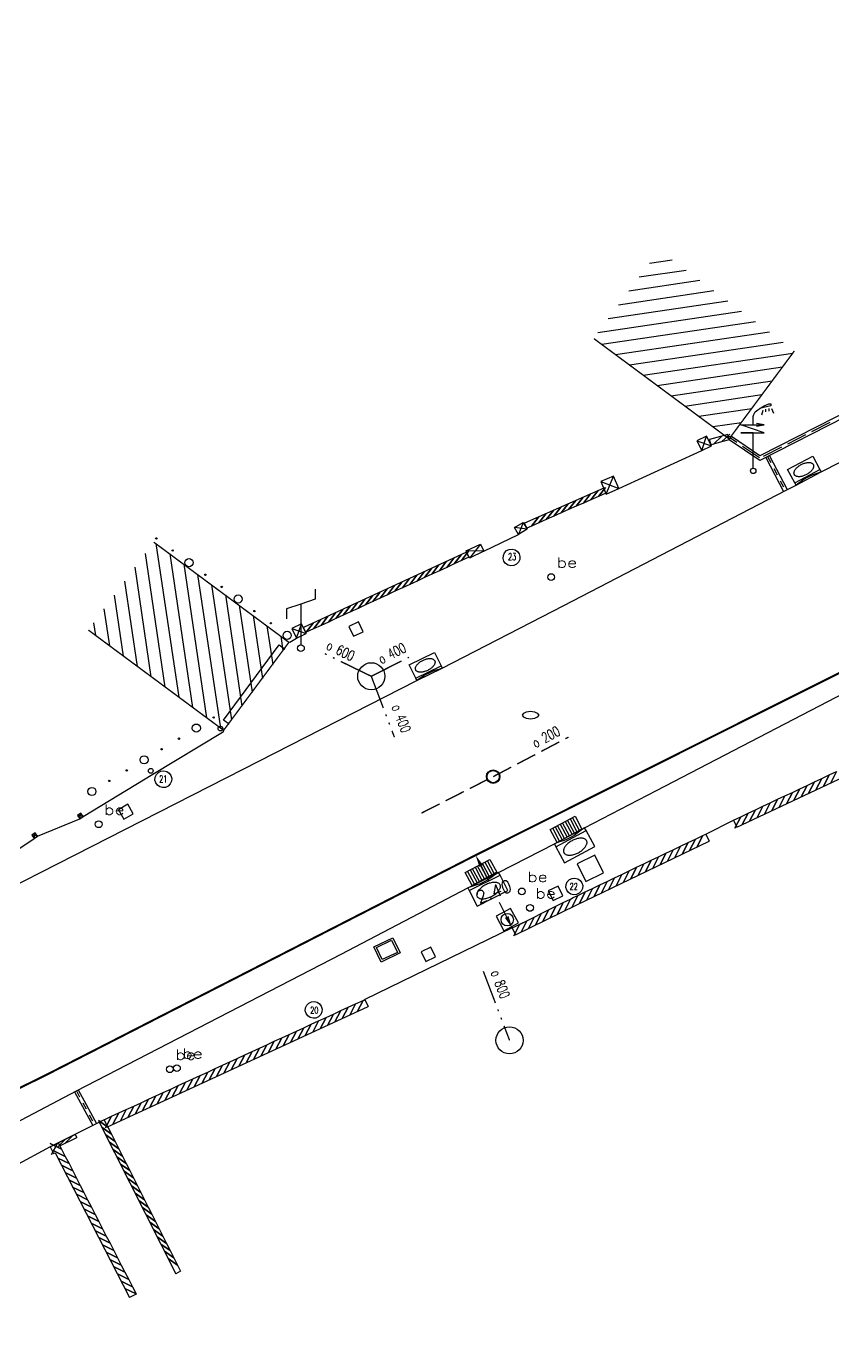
# Model space of a CAD drawing. Extents: x 329973 to 330360, y 136304 to 136475.
# Drawn here: x 330162.15 to 330185.91, y 136381.61 to 136420.21 of the extents above; entities that cross this region are included whole.
import ezdxf
from ezdxf.enums import TextEntityAlignment as Align

# ---------------------------------------------------------------- set-up
doc = ezdxf.new("R2010")
doc.units = 0
doc.header["$PDMODE"] = 2
doc.header["$PDSIZE"] = 0.1
for name, color, linetype in [('A-RESEAU-EAU', 5, 'Continuous'), ('TOP$BATI', 7, 'Continuous'), ('TOP$EAU', 7, 'Continuous'), ('TOP$GAZ', 7, 'Continuous'), ('TOP$MUR-CLOT', 7, 'Continuous'), ('TOP$PARCELLE', 7, 'Continuous'), ('TOP$PLUVIAL', 7, 'Continuous'), ('TOP$PTT-FT', 7, 'Continuous'), ('TOP$RECL', 7, 'Continuous'), ('TOP$SYMBDIV', 7, 'Continuous'), ('TOP$TOPO', 7, 'Continuous'), ('TOP$TXTNO', 7, 'Continuous'), ('TOP$VANNE', 7, 'Continuous'), ('TOP$VEGETAUX', 7, 'Continuous'), ('TOP$VOIRIE', 7, 'Continuous')]:
    doc.layers.add(name, color=color, linetype=linetype)
doc.styles.add('NC1', font='SIMPLEX', dxfattribs={"width": 0.7, "height": 0.2})
doc.styles.add('NC2', font='SIMPLEX', dxfattribs={"width": 0.7, "height": 0.3})
doc.styles.get("Standard").update_dxf_attribs({"font": 'SIMPLEX'})
doc.dimstyles.get("Standard").update_dxf_attribs({"dimtxt": 0.18, "dimasz": 0.18, "dimexe": 0.18, "dimexo": 0.0625, "dimgap": 0.09, "dimtad": 0, "dimtih": 1, "dimtoh": 1, "dimdec": 4, "dimzin": 0, "dimdsep": 46, "dimtxsty": 'STANDARD', "dimcen": 0.09, "dimadec": 0, "dimazin": 0, "dimtfac": 1, "dimtdec": 4, "dimtofl": 0, "dimtmove": 0, "dimatfit": 3, "dimfxl": 1, "dimtolj": 1, "dimtzin": 0, "dimarcsym": 0})

# ---------------------------------------------------------------- blocks, each defined once
blk = doc.blocks.new('1S075')
at = {"color": 0}
blk.add_circle((0, 0), 0.1, dxfattribs=at)
at = {"color": 0, "width": 1.354839}
blk.add_text('be', height=0.3, dxfattribs=at).set_placement((0.16, 0.28), (0.76, 0.28), align=Align.FIT)
blk = doc.blocks.new('1S059')
at = {"color": 0}
for p, q in [((0.16, 0.16), (-0.16, 0.16)), ((-0.16, 0.16), (-0.16, -0.16)), ((0, 0), (0, 0)), ((0.16, -0.16), (0.16, 0.16)), ((-0.16, -0.16), (0.16, -0.16))]:
    blk.add_line(p, q, dxfattribs=at)
blk = doc.blocks.new('1S098')
at = {"color": 0}
blk.add_line((0, 0), (0, 0), dxfattribs=at)
for radius in [0.2, 0.18]:
    blk.add_circle((0, 0), radius, dxfattribs=at)
blk = doc.blocks.new('1S074')
at = {"color": 0}
for p, q in [((-0.24, 0), (-0.2, 0.06)), ((-0.2, -0.06), (-0.24, 0)), ((-0.2, 0.06), (-0.12, 0.1)), ((-0.12, 0.1), (0, 0.12)), ((0, 0.12), (0.12, 0.1)), ((0, 0), (0, 0)), ((0.12, 0.1), (0.2, 0.06)), ((0.2, 0.06), (0.24, 0)), ((0.24, 0), (0.2, -0.06)), ((-0.12, -0.1), (-0.2, -0.06)), ((0, -0.12), (-0.12, -0.1)), ((0.12, -0.1), (0, -0.12)), ((0.2, -0.06), (0.12, -0.1))]:
    blk.add_line(p, q, dxfattribs=at)
blk = doc.blocks.new('1S041')
at = {"color": 0}
for p, q in [((0.42, 1.74), (0.42, 1.44)), ((0, 1.3), (-0.42, 1.16)), ((-0.42, 1.16), (-0.42, 0.86)), ((0.42, 1.44), (0, 1.3)), ((0, 1.3), (0, 0.1))]:
    blk.add_line(p, q, dxfattribs=at)
blk.add_circle((0, 0), 0.1, dxfattribs=at)
blk = doc.blocks.new('1S192')
at = {"color": 0}
blk.add_circle((0, 0), 0.4, dxfattribs=at)
blk = doc.blocks.new('1S060')
at = {"color": 0}
for p, q in [((0.32, 1.92), (0.46, 1.98)), ((0.46, 1.98), (0.5, 1.98)), ((0.5, 1.98), (0.52, 1.98)), ((0.52, 1.98), (0.52, 1.96)), ((0.52, 1.96), (0.52, 1.94)), ((0.52, 1.94), (0.52, 1.92)), ((0, 1.6), (0.02, 1.66)), ((0, 1.36), (0, 1.6)), ((0.02, 1.66), (0.06, 1.74)), ((0.06, 1.74), (0.14, 1.8)), ((0.14, 1.8), (0.22, 1.86)), ((0.26, 1.86), (0.2, 1.84)), ((0.22, 1.86), (0.32, 1.92)), ((0.28, 1.78), (0.24, 1.64)), ((0.52, 1.92), (0.26, 1.86)), ((0.36, 1.82), (0.36, 1.74)), ((0.46, 1.84), (0.46, 1.76)), ((0.54, 1.84), (0.6, 1.7)), ((0.32, 1.12), (-0.36, 1.36)), ((-0.36, 1.36), (0.32, 1.36)), ((0.32, 1.36), (0.1, 1.4)), ((0.1, 1.32), (0.32, 1.36)), ((0, 1.12), (-0.36, 1.12)), ((-0.36, 1.12), (0.32, 1.12)), ((0, 0.08), (0, 1.12))]:
    blk.add_line(p, q, dxfattribs=at)
blk.add_circle((0, 0), 0.08, dxfattribs=at)
blk = doc.blocks.new('2S072')
at = {"color": 0}
for p, q in [((1, 1), (0, 1)), ((0, 1), (0, 0)), ((0, 0), (1, 1)), ((1, 1), (0, 1)), ((0, 1), (1, 0)), ((1, 0), (1, 1)), ((0, 0), (1, 0))]:
    blk.add_line(p, q, dxfattribs=at)
blk = doc.blocks.new('3S072')
at = {"color": 0}
for p, q in [((1, 1), (0, 1)), ((0, 1), (0, 0)), ((0, 0), (1, 1)), ((1, 1), (0, 1)), ((0, 1), (1, 0)), ((1, 0), (1, 1)), ((0, 0), (1, 0))]:
    blk.add_line(p, q, dxfattribs=at)
blk = doc.blocks.new('3S087')
at = {"color": 0}
for p, q in [((0, 0.148936), (0, 1)), ((0, 1), (1, 1)), ((0.18026, 0.741223), (0.196619, 0.762059)), ((0.196619, 0.762059), (0.214848, 0.781739)), ((0.214848, 0.781739), (0.234835, 0.80014)), ((0.234835, 0.80014), (0.256457, 0.817151)), ((0.256457, 0.817151), (0.279581, 0.832665)), ((0.279581, 0.832665), (0.304063, 0.846587)), ((0.304063, 0.846587), (0.329754, 0.858832)), ((0.329754, 0.858832), (0.356494, 0.869323)), ((0.356494, 0.869323), (0.384119, 0.877997)), ((0.384119, 0.877997), (0.412458, 0.884799)), ((0.412458, 0.884799), (0.441337, 0.889688)), ((0.441337, 0.889688), (0.470578, 0.892633)), ((0.470578, 0.892633), (0.5, 0.893617)), ((0.5, 0.893617), (0.529422, 0.892633)), ((0.529422, 0.892633), (0.558663, 0.889688)), ((0.558663, 0.889688), (0.587542, 0.884799)), ((0.587542, 0.884799), (0.615881, 0.877997)), ((0.615881, 0.877997), (0.643506, 0.869323)), ((0.643506, 0.869323), (0.670246, 0.858832)), ((0.670246, 0.858832), (0.695937, 0.846587)), ((0.695937, 0.846587), (0.720419, 0.832665)), ((0.720419, 0.832665), (0.743543, 0.817151)), ((0.743543, 0.817151), (0.765165, 0.80014)), ((0.765165, 0.80014), (0.785152, 0.781739)), ((0.785152, 0.781739), (0.803381, 0.762059)), ((0.803381, 0.762059), (0.81974, 0.741223)), ((1, 1), (1, 0.148936)), ((0.125, 0.574468), (0.126156, 0.599508)), ((0.126156, 0.549428), (0.125, 0.574468)), ((0.126156, 0.599508), (0.129617, 0.624394)), ((0.129617, 0.524542), (0.126156, 0.549428)), ((0.129617, 0.624394), (0.135361, 0.648972)), ((0.135361, 0.499964), (0.129617, 0.524542)), ((0.135361, 0.648972), (0.143354, 0.673091)), ((0.143354, 0.475846), (0.135361, 0.499964)), ((0.143354, 0.673091), (0.153545, 0.696601)), ((0.153545, 0.452335), (0.143354, 0.475846)), ((0.153545, 0.696601), (0.165873, 0.719359)), ((0.165873, 0.429578), (0.153545, 0.452335)), ((0.165873, 0.719359), (0.18026, 0.741223)), ((0.18026, 0.407713), (0.165873, 0.429578)), ((0.196619, 0.386877), (0.18026, 0.407713)), ((0.214848, 0.367197), (0.196619, 0.386877)), ((0.5, 0.574468), (0.5, 0.574468)), ((0.803381, 0.386877), (0.785152, 0.367197)), ((0.81974, 0.407713), (0.803381, 0.386877)), ((0.81974, 0.741223), (0.834127, 0.719359)), ((0.834127, 0.429578), (0.81974, 0.407713)), ((0.834127, 0.719359), (0.846455, 0.696601)), ((0.846455, 0.452335), (0.834127, 0.429578)), ((0.846455, 0.696601), (0.856646, 0.673091)), ((0.856646, 0.475846), (0.846455, 0.452335)), ((0.856646, 0.673091), (0.864639, 0.648972)), ((0.864639, 0.499964), (0.856646, 0.475846)), ((0.864639, 0.648972), (0.870383, 0.624394)), ((0.870383, 0.524542), (0.864639, 0.499964)), ((0.870383, 0.624394), (0.873844, 0.599508)), ((0.873844, 0.549428), (0.870383, 0.524542)), ((0.873844, 0.599508), (0.875, 0.574468)), ((0.875, 0.574468), (0.873844, 0.549428)), ((0, 0), (0, 0.148936)), ((0, 0.148936), (1, 0.148936)), ((0.125, 0.021277), (0, 0)), ((0, 0), (1, 0)), ((0.275, 0.06383), (0.125, 0.021277)), ((0.234835, 0.348796), (0.214848, 0.367197)), ((0.256457, 0.331785), (0.234835, 0.348796)), ((0.279581, 0.316271), (0.256457, 0.331785)), ((0.35, 0.085106), (0.275, 0.06383)), ((0.304063, 0.302349), (0.279581, 0.316271)), ((0.329754, 0.290104), (0.304063, 0.302349)), ((0.356494, 0.279613), (0.329754, 0.290104)), ((0.5, 0.085106), (0.35, 0.085106)), ((0.384119, 0.270939), (0.356494, 0.279613)), ((0.412458, 0.264137), (0.384119, 0.270939)), ((0.441337, 0.259248), (0.412458, 0.264137)), ((0.470578, 0.256303), (0.441337, 0.259248)), ((0.5, 0.255319), (0.470578, 0.256303)), ((0.529422, 0.256303), (0.5, 0.255319)), ((0.625, 0.085106), (0.5, 0.085106)), ((0.558663, 0.259248), (0.529422, 0.256303)), ((0.587542, 0.264137), (0.558663, 0.259248)), ((0.615881, 0.270939), (0.587542, 0.264137)), ((0.643506, 0.279613), (0.615881, 0.270939)), ((0.725, 0.06383), (0.625, 0.085106)), ((0.670246, 0.290104), (0.643506, 0.279613)), ((0.695937, 0.302349), (0.670246, 0.290104)), ((0.720419, 0.316271), (0.695937, 0.302349)), ((0.743543, 0.331785), (0.720419, 0.316271)), ((0.875, 0.021277), (0.725, 0.06383)), ((0.765165, 0.348796), (0.743543, 0.331785)), ((0.785152, 0.367197), (0.765165, 0.348796)), ((1, 0), (0.875, 0.021277)), ((1, 0.148936), (1, 0))]:
    blk.add_line(p, q, dxfattribs=at)
blk = doc.blocks.new('2S059')
at = {"color": 0}
for p, q in [((1, 1), (0, 1)), ((0, 1), (0, 0)), ((1, 0), (1, 1)), ((0, 0), (1, 0)), ((0.5, 0.5), (0.5, 0.5))]:
    blk.add_line(p, q, dxfattribs=at)
blk = doc.blocks.new('3S093')
at = {"color": 0}
for p, q in [((1, 1), (0, 1)), ((0, 1), (0, 0)), ((0.102222, 0), (0.102222, 1)), ((0.2, 1), (0.2, 0)), ((0.302222, 0), (0.302222, 1)), ((0.4, 1), (0.4, 0)), ((0.502222, 0), (0.502222, 1)), ((0.6, 1), (0.6, 0)), ((0.702222, 0), (0.702222, 1)), ((0.8, 1), (0.8, 0)), ((0.902222, 0), (0.902222, 1)), ((1, 0), (1, 1)), ((0, 0), (1, 0))]:
    blk.add_line(p, q, dxfattribs=at)
blk = doc.blocks.new('2S086')
at = {"color": 0}
for p, q in [((1, 1), (0, 1)), ((0, 1), (0, 0)), ((1, 0), (1, 1)), ((0, 0), (1, 0)), ((0.5, 0.5), (0.5, 0.5))]:
    blk.add_line(p, q, dxfattribs=at)
blk.add_circle((0.5, 0.5), 0.375, dxfattribs=at)
blk = doc.blocks.new('3S046')
at = {"color": 0}
for p, q in [((1, 1), (0, 1)), ((0, 1), (0, 0)), ((0.9, 0.9), (0.1, 0.9)), ((0.1, 0.9), (0.1, 0.1)), ((0.9, 0.1), (0.9, 0.9)), ((1, 0), (1, 1)), ((0, 0), (1, 0)), ((0.1, 0.1), (0.9, 0.1))]:
    blk.add_line(p, q, dxfattribs=at)
blk = doc.blocks.new('*D56')
at = {"color": 0, "linetype": 'ByBlock', "transparency": 16777216}
for p, q in [((330175.497, 136395.832), (330175.709, 136395.938)), ((330175.549, 136395.455), (330175.763, 136395.027)), ((330176.301, 136393.953), (330176.087, 136394.38)), ((330176.573, 136393.686), (330176.785, 136393.792))]:
    blk.add_line(p, q, dxfattribs=at)
for points in [[(330175.602, 136395.481), (330175.495, 136395.428), (330175.387, 136395.776)], [(330176.355, 136393.98), (330176.248, 136393.926), (330176.463, 136393.631)]]:
    blk.add_solid(points, dxfattribs=at)
at = {"layer": 'DEFPOINTS', "color": 0, "linetype": 'ByBlock', "transparency": 16777216}
for p in [(330175.385, 136395.776, 7.846), (330175.387, 136395.776), (330176.461, 136393.63, 4.978)]:
    blk.add_point(p, dxfattribs=at)
at = {"color": 0, "linetype": 'ByBlock', "transparency": 16777216, "insert": (330175.925, 136394.704), "char_height": 0.36, "attachment_point": 5, "rotation": 20.9959}
blk.add_mtext('\\A1;2.40', dxfattribs=at)

msp = doc.modelspace()

# ---------------------------------------------------------------- linework, layer by layer
at = {"layer": 'A-RESEAU-EAU', "const_width": 0.06, "elevation": 7.846}
msp.add_lwpolyline([(330265.103, 136440.484), (330251.703, 136435.154), (330243.943, 136431.416), (330237.216, 136427.922), (330223.157, 136420.285), (330216.451, 136416.849), (330195.207, 136405.972), (330186.28, 136401.237), (330175.385, 136395.776), (330162.704, 136389.283), (330153.247, 136384.635), (330134.165, 136375.436), (330120.239, 136369.213), (330109.023, 136364.983), (330098.768, 136361.74), (330079.583, 136354.627), (330069.078, 136351.149), (330040.901, 136341.155)], dxfattribs=at)
at = {"layer": 'TOP$BATI', "color": 1}
for points, elevation in [([(330181.178, 136413.316), (330180.506, 136413.216)], 0.586), ([(330181.586, 136413.013), (330180.203, 136412.808)], 1.109), ([(330181.995, 136412.709), (330179.899, 136412.399)], 1.632), ([(330182.404, 136412.406), (330179.596, 136411.99)], 2.155), ([(330183.222, 136411.799), (330178.99, 136411.172)], 3.201), ([(330182.813, 136412.103), (330179.293, 136411.581)], 2.678), ([(330183.631, 136411.496), (330179.099, 136410.824)], 3.724), ([(330184.04, 136411.193), (330179.508, 136410.521)], 4.246), ([(330184.448, 136410.889), (330179.916, 136410.218)], 4.769), ([(330184.732, 136410.567), (330180.325, 136409.914)], 5.197), ([(330184.428, 136410.159), (330180.734, 136409.611)], 5.182), ([(330184.125, 136409.75), (330181.143, 136409.308)], 5.166), ([(330183.822, 136409.341), (330181.552, 136409.004)], 5.151), ([(330183.519, 136408.932), (330181.961, 136408.701)], 5.135), ([(330183.215, 136408.523), (330182.37, 136408.398)], 5.119), ([(330182.912, 136408.114), (330182.778, 136408.094)], 5.104), ([(330165.968, 136404.962), (330166.64, 136400.429)], 0.086), ([(330165.647, 136404.67), (330166.231, 136400.732)], 0.655), ([(330166.377, 136404.658), (330167.049, 136400.126)], 0.609), ([(330165.344, 136404.262), (330165.822, 136401.036)], 1.439), ([(330166.786, 136404.355), (330167.458, 136399.822)], 1.133), ([(330167.195, 136404.052), (330167.867, 136399.519)], 1.656), ([(330165.041, 136403.853), (330165.413, 136401.339)], 2.224), ([(330167.604, 136403.748), (330168.195, 136399.761)], 2.179), ([(330164.737, 136403.444), (330165.004, 136401.643)], 3.008), ([(330168.013, 136403.445), (330168.498, 136400.17)], 2.702), ([(330164.434, 136403.035), (330164.596, 136401.946)], 3.793), ([(330168.422, 136403.142), (330168.802, 136400.578)], 3.225), ([(330164.131, 136402.626), (330164.187, 136402.249)], 4.577), ([(330168.83, 136402.838), (330169.105, 136400.987)], 3.748), ([(330169.239, 136402.535), (330169.408, 136401.396)], 4.271), ([(330169.648, 136402.231), (330169.711, 136401.805)], 4.794)]:
    msp.add_lwpolyline(points, dxfattribs=dict(at, elevation=elevation))
at = {"layer": 'TOP$BATI', "color": 0, "const_width": 0.04, "elevation": 5.2}
msp.add_lwpolyline([(330184.777, 136410.639), (330182.854, 136408.046), (330178.87, 136411.001)], dxfattribs=at)
at = {"layer": 'TOP$BATI', "color": 0, "const_width": 0.04}
msp.add_lwpolyline([(330165.901, 136405.004), (330169.885, 136402.049), (330167.962, 136399.456), (330163.978, 136402.411)], dxfattribs=at)
at = {"layer": 'TOP$MUR-CLOT', "color": 0}
for points, elevation in [([(330188.786, 136409.973), (330183.754, 136407.409), (330182.858, 136408.018)], 5.159), ([(330188.732, 136410.08), (330183.763, 136407.548), (330182.925, 136408.117)], 5.159), ([(330182.816, 136408.172), (330182.278, 136408.026)], 5.1), ([(330182.32, 136407.872), (330182.278, 136408.026)], 5.036), ([(330182.858, 136408.018), (330182.626, 136407.955), (330182.874, 136408.188), (330182.626, 136407.955), (330182.395, 136407.892), (330182.642, 136408.125), (330182.395, 136407.892), (330182.32, 136407.872)], 5.1), ([(330182.858, 136408.018), (330182.816, 136408.172)], 5.1), ([(330179.158, 136406.593), (330176.83, 136405.562)], 5.067), ([(330179.223, 136406.446), (330179.003, 136406.349), (330179.213, 136406.617), (330179.003, 136406.349), (330178.784, 136406.252), (330178.994, 136406.52), (330178.784, 136406.252), (330178.565, 136406.155), (330178.774, 136406.423), (330178.565, 136406.155), (330178.345, 136406.058), (330178.555, 136406.325), (330178.345, 136406.058), (330178.126, 136405.96), (330178.335, 136406.228), (330178.126, 136405.96), (330177.906, 136405.863), (330178.116, 136406.131), (330177.906, 136405.863), (330177.687, 136405.766), (330177.896, 136406.034), (330177.687, 136405.766), (330177.467, 136405.669), (330177.677, 136405.937), (330177.467, 136405.669), (330177.248, 136405.572), (330177.457, 136405.84), (330177.248, 136405.572), (330177.028, 136405.475), (330177.238, 136405.742), (330177.028, 136405.475), (330176.895, 136405.415)], 5.067), ([(330179.223, 136406.446), (330179.158, 136406.593)], 5.067), ([(330176.895, 136405.415), (330176.83, 136405.562)], 5.06), ([(330175.121, 136404.706), (330170.315, 136402.484)], 5.052), ([(330175.188, 136404.561), (330174.971, 136404.46), (330175.176, 136404.732), (330174.971, 136404.46), (330174.753, 136404.36), (330174.958, 136404.631), (330174.753, 136404.36), (330174.535, 136404.259), (330174.74, 136404.53), (330174.535, 136404.259), (330174.317, 136404.158), (330174.522, 136404.429), (330174.317, 136404.158), (330174.099, 136404.058), (330174.304, 136404.329), (330174.099, 136404.058), (330173.881, 136403.957), (330174.086, 136404.228), (330173.881, 136403.957), (330173.663, 136403.856), (330173.869, 136404.127), (330173.663, 136403.856), (330173.446, 136403.755), (330173.651, 136404.027), (330173.446, 136403.755), (330173.228, 136403.655), (330173.433, 136403.926), (330173.228, 136403.655), (330173.01, 136403.554), (330173.215, 136403.825), (330173.01, 136403.554), (330172.792, 136403.453), (330172.997, 136403.724), (330172.792, 136403.453), (330172.574, 136403.353), (330172.779, 136403.624), (330172.574, 136403.353), (330172.356, 136403.252), (330172.562, 136403.523), (330172.356, 136403.252), (330172.139, 136403.151), (330172.344, 136403.422), (330172.139, 136403.151), (330171.921, 136403.05), (330172.126, 136403.322), (330171.921, 136403.05), (330171.703, 136402.95), (330171.908, 136403.221), (330171.703, 136402.95), (330171.485, 136402.849), (330171.69, 136403.12), (330171.485, 136402.849), (330171.267, 136402.748), (330171.472, 136403.019), (330171.267, 136402.748), (330171.049, 136402.648), (330171.255, 136402.919), (330171.049, 136402.648), (330170.832, 136402.547), (330171.037, 136402.818), (330170.832, 136402.547), (330170.614, 136402.446), (330170.819, 136402.717), (330170.614, 136402.446), (330170.396, 136402.345), (330170.601, 136402.617), (330170.396, 136402.345), (330170.382, 136402.339)], 5.052), ([(330175.188, 136404.561), (330175.121, 136404.706)], 5.052), ([(330170.382, 136402.339), (330170.315, 136402.484)], 5.087), ([(330183.078, 136396.601), (330187.397, 136398.638)], 5.001), ([(330182.98, 136396.809), (330183.197, 136396.911), (330183.024, 136396.575), (330183.197, 136396.911), (330183.414, 136397.014), (330183.241, 136396.678), (330183.414, 136397.014), (330183.631, 136397.116), (330183.458, 136396.78), (330183.631, 136397.116), (330183.848, 136397.219), (330183.675, 136396.883), (330183.848, 136397.219), (330184.065, 136397.321), (330183.892, 136396.985), (330184.065, 136397.321), (330184.282, 136397.423), (330184.109, 136397.087), (330184.282, 136397.423), (330184.499, 136397.526), (330184.326, 136397.19), (330184.499, 136397.526), (330184.717, 136397.628), (330184.543, 136397.292), (330184.717, 136397.628), (330184.934, 136397.73), (330184.76, 136397.394), (330184.934, 136397.73), (330185.151, 136397.833), (330184.977, 136397.497), (330185.151, 136397.833), (330185.368, 136397.935), (330185.195, 136397.599), (330185.368, 136397.935), (330185.585, 136398.038), (330185.412, 136397.702), (330185.585, 136398.038), (330185.802, 136398.14), (330185.629, 136397.804), (330185.802, 136398.14), (330186.019, 136398.242), (330185.846, 136397.906), (330186.019, 136398.242)], 5.001), ([(330182.98, 136396.809), (330183.078, 136396.601)], 5.001), ([(330176.461, 136393.63), (330176.676, 136393.737), (330176.51, 136393.397), (330176.676, 136393.737), (330176.891, 136393.843), (330176.724, 136393.504), (330176.891, 136393.843), (330177.106, 136393.95), (330176.939, 136393.611), (330177.106, 136393.95), (330177.321, 136394.057), (330177.154, 136393.717), (330177.321, 136394.057), (330177.536, 136394.164), (330177.369, 136393.824), (330177.536, 136394.164), (330177.751, 136394.27), (330177.584, 136393.931), (330177.751, 136394.27), (330177.966, 136394.377), (330177.799, 136394.038), (330177.966, 136394.377), (330178.181, 136394.484), (330178.014, 136394.144), (330178.181, 136394.484), (330178.262, 136394.524), (330178.397, 136394.589), (330178.226, 136394.251), (330178.397, 136394.589), (330178.613, 136394.692), (330178.442, 136394.355), (330178.613, 136394.692), (330178.829, 136394.796), (330178.658, 136394.459), (330178.829, 136394.796), (330179.046, 136394.9), (330178.875, 136394.563), (330179.046, 136394.9), (330179.262, 136395.004), (330179.091, 136394.666), (330179.262, 136395.004), (330179.479, 136395.107), (330179.308, 136394.77), (330179.479, 136395.107), (330179.695, 136395.211), (330179.524, 136394.874), (330179.695, 136395.211), (330179.912, 136395.315), (330179.74, 136394.978), (330179.912, 136395.315), (330180.128, 136395.419), (330179.957, 136395.081), (330180.128, 136395.419), (330180.344, 136395.522), (330180.173, 136395.185), (330180.344, 136395.522), (330180.561, 136395.626), (330180.39, 136395.289), (330180.561, 136395.626), (330180.777, 136395.73), (330180.606, 136395.393), (330180.777, 136395.73), (330180.994, 136395.834), (330180.823, 136395.496), (330180.994, 136395.834), (330181.21, 136395.937), (330181.039, 136395.6), (330181.21, 136395.937), (330181.426, 136396.041), (330181.255, 136395.704), (330181.426, 136396.041), (330181.643, 136396.145), (330181.472, 136395.808), (330181.643, 136396.145), (330181.859, 136396.249), (330181.688, 136395.911), (330181.859, 136396.249), (330182.076, 136396.352), (330181.905, 136396.015), (330182.076, 136396.352), (330182.171, 136396.398)], 4.978), ([(330182.171, 136396.398), (330182.27, 136396.191)], 5.001), ([(330176.563, 136393.424), (330178.363, 136394.317), (330182.27, 136396.191)], 4.978), ([(330176.461, 136393.63), (330176.563, 136393.424)], 4.978), ([(330164.442, 136387.978), (330164.66, 136388.079), (330164.484, 136387.744), (330164.66, 136388.079), (330164.878, 136388.179), (330164.702, 136387.845), (330164.878, 136388.179), (330165.096, 136388.28), (330164.92, 136387.945), (330165.096, 136388.28), (330165.314, 136388.38), (330165.138, 136388.046), (330165.314, 136388.38), (330165.532, 136388.481), (330165.356, 136388.146), (330165.532, 136388.481), (330165.75, 136388.581), (330165.574, 136388.247), (330165.75, 136388.581), (330165.968, 136388.682), (330165.791, 136388.347), (330165.968, 136388.682), (330166.186, 136388.782), (330166.009, 136388.448), (330166.186, 136388.782), (330166.403, 136388.883), (330166.227, 136388.548), (330166.403, 136388.883), (330166.621, 136388.983), (330166.445, 136388.649), (330166.621, 136388.983), (330166.839, 136389.084), (330166.663, 136388.749), (330166.839, 136389.084), (330167.057, 136389.184), (330166.881, 136388.85), (330167.057, 136389.184), (330167.275, 136389.285), (330167.099, 136388.95), (330167.275, 136389.285), (330167.493, 136389.385), (330167.317, 136389.051), (330167.493, 136389.385), (330167.711, 136389.486), (330167.535, 136389.151), (330167.711, 136389.486), (330167.929, 136389.586), (330167.753, 136389.252), (330167.929, 136389.586), (330168.147, 136389.687), (330167.971, 136389.352), (330168.147, 136389.687), (330168.365, 136389.787), (330168.189, 136389.453), (330168.365, 136389.787), (330168.583, 136389.888), (330168.407, 136389.553), (330168.583, 136389.888), (330168.801, 136389.988), (330168.625, 136389.654), (330168.801, 136389.988), (330169.019, 136390.089), (330168.843, 136389.754), (330169.019, 136390.089), (330169.237, 136390.189), (330169.061, 136389.855), (330169.237, 136390.189), (330169.455, 136390.29), (330169.278, 136389.955), (330169.455, 136390.29), (330169.673, 136390.39), (330169.496, 136390.056), (330169.673, 136390.39), (330169.89, 136390.491), (330169.714, 136390.156), (330169.89, 136390.491), (330170.108, 136390.591), (330169.932, 136390.257), (330170.108, 136390.591), (330170.326, 136390.692), (330170.15, 136390.357), (330170.326, 136390.692), (330170.544, 136390.792), (330170.368, 136390.458), (330170.544, 136390.792), (330170.762, 136390.893), (330170.586, 136390.558), (330170.762, 136390.893), (330170.98, 136390.993), (330170.804, 136390.659), (330170.98, 136390.993), (330171.198, 136391.094), (330171.022, 136390.759), (330171.198, 136391.094), (330171.416, 136391.194), (330171.24, 136390.86), (330171.416, 136391.194), (330171.634, 136391.295), (330171.458, 136390.96), (330171.634, 136391.295), (330171.852, 136391.395), (330171.676, 136391.061), (330171.852, 136391.395), (330172.07, 136391.496), (330171.894, 136391.162), (330172.07, 136391.496), (330172.124, 136391.521)], 5.009), ([(330164.538, 136387.769), (330172.22, 136391.312)], 5.009), ([(330172.124, 136391.521), (330172.22, 136391.312)], 4.877), ([(330164.442, 136387.978), (330164.55, 136387.764), (330164.272, 136387.96), (330164.55, 136387.764), (330164.658, 136387.549), (330164.38, 136387.745), (330164.658, 136387.549), (330164.766, 136387.335), (330164.488, 136387.531), (330164.766, 136387.335), (330164.874, 136387.121), (330164.596, 136387.317), (330164.874, 136387.121), (330164.982, 136386.906), (330164.704, 136387.102), (330164.982, 136386.906), (330165.09, 136386.692), (330164.812, 136386.888), (330165.09, 136386.692), (330165.198, 136386.478), (330164.92, 136386.674), (330165.198, 136386.478), (330165.306, 136386.264), (330165.028, 136386.459), (330165.306, 136386.264), (330165.414, 136386.049), (330165.136, 136386.245), (330165.414, 136386.049), (330165.522, 136385.835), (330165.244, 136386.031), (330165.522, 136385.835), (330165.63, 136385.621), (330165.352, 136385.816), (330165.63, 136385.621), (330165.738, 136385.406), (330165.46, 136385.602), (330165.738, 136385.406), (330165.846, 136385.192), (330165.568, 136385.388), (330165.846, 136385.192), (330165.954, 136384.978), (330165.677, 136385.174), (330165.954, 136384.978), (330166.062, 136384.763), (330165.785, 136384.959), (330166.062, 136384.763), (330166.17, 136384.549), (330165.893, 136384.745), (330166.17, 136384.549), (330166.279, 136384.335), (330166.001, 136384.531), (330166.279, 136384.335), (330166.387, 136384.12), (330166.109, 136384.316), (330166.387, 136384.12), (330166.495, 136383.906), (330166.217, 136384.102), (330166.495, 136383.906), (330166.603, 136383.692), (330166.325, 136383.888), (330166.603, 136383.692), (330166.693, 136383.513)], 5.009), ([(330164.442, 136387.978), (330164.299, 136387.906)], 5.009), ([(330164.299, 136387.906), (330166.55, 136383.441)], 5.009), ([(330164.442, 136387.978), (330164.538, 136387.769)], 5.009), ([(330163.092, 136387.297), (330163.307, 136387.405), (330163.083, 136387.181), (330163.307, 136387.405), (330163.522, 136387.512), (330163.298, 136387.288), (330163.522, 136387.512), (330163.593, 136387.548)], 4.99), ([(330163.137, 136387.208), (330163.638, 136387.458)], 4.99), ([(330163.593, 136387.548), (330163.638, 136387.458)], 4.99), ([(330162.851, 136387.176), (330163.065, 136387.284), (330162.896, 136386.953), (330163.065, 136387.284), (330163.092, 136387.297), (330163.188, 136387.111), (330162.855, 136387.277), (330163.188, 136387.111), (330163.298, 136386.897), (330162.965, 136387.063), (330163.298, 136386.897), (330163.408, 136386.684), (330163.075, 136386.85), (330163.408, 136386.684), (330163.518, 136386.471), (330163.185, 136386.637), (330163.518, 136386.471), (330163.628, 136386.257), (330163.295, 136386.423), (330163.628, 136386.257), (330163.737, 136386.044), (330163.404, 136386.21), (330163.737, 136386.044), (330163.847, 136385.83), (330163.514, 136385.996), (330163.847, 136385.83), (330163.957, 136385.617), (330163.624, 136385.783), (330163.957, 136385.617), (330164.067, 136385.404), (330163.734, 136385.57), (330164.067, 136385.404), (330164.177, 136385.19), (330163.844, 136385.356), (330164.177, 136385.19), (330164.286, 136384.977), (330163.954, 136385.143), (330164.286, 136384.977), (330164.396, 136384.763), (330164.063, 136384.929), (330164.396, 136384.763), (330164.506, 136384.55), (330164.173, 136384.716), (330164.506, 136384.55), (330164.616, 136384.337), (330164.283, 136384.503), (330164.616, 136384.337), (330164.726, 136384.123), (330164.393, 136384.289), (330164.726, 136384.123), (330164.836, 136383.91), (330164.503, 136384.076), (330164.836, 136383.91), (330164.945, 136383.696), (330164.613, 136383.863), (330164.945, 136383.696), (330165.055, 136383.483), (330164.722, 136383.649), (330165.055, 136383.483), (330165.165, 136383.27), (330164.832, 136383.436), (330165.165, 136383.27), (330165.275, 136383.056), (330164.942, 136383.222), (330165.275, 136383.056), (330165.385, 136382.843), (330165.052, 136383.009), (330165.385, 136382.843), (330165.386, 136382.841)], 4.99), ([(330162.851, 136387.176), (330162.95, 136386.98)], 4.99), ([(330163.092, 136387.297), (330163.137, 136387.208)], 4.99), ([(330162.95, 136386.98), (330162.996, 136387.003), (330165.19, 136382.74)], 4.99), ([(330166.693, 136383.513), (330166.55, 136383.441)], 5.009), ([(330165.386, 136382.841), (330165.19, 136382.74)], 5.047)]:
    msp.add_lwpolyline(points, dxfattribs=dict(at, elevation=elevation))
at = {"layer": 'TOP$MUR-CLOT', "color": 1}
for points, elevation in [([(330185.818, 136408.528), (330185.284, 136408.256)], 5.138), ([(330182.858, 136408.018), (330182.925, 136408.117)], 5.1), ([(330183.083, 136407.938), (330182.892, 136408.068)], 5.105), ([(330185.106, 136408.165), (330184.571, 136407.893)], 5.133), ([(330183.744, 136407.488), (330183.248, 136407.825)], 5.124), ([(330184.393, 136407.802), (330183.858, 136407.529)], 5.128)]:
    msp.add_lwpolyline(points, dxfattribs=dict(at, elevation=elevation))
at = {"layer": 'TOP$PARCELLE'}
for points, elevation in [([(330179.605, 136406.579), (330182.049, 136407.7)], 5.045), ([(330175.624, 136404.732), (330176.647, 136405.232)], 5.025), ([(330162.477, 136396.339), (330163.731, 136396.844)], 5.057), ([(330182.171, 136396.398), (330182.98, 136396.809)], 5.001), ([(330164.442, 136387.978), (330162.851, 136387.176), (330160.745, 136386.044)], 5.009)]:
    msp.add_lwpolyline(points, dxfattribs=dict(at, elevation=elevation))
at = {"layer": 'TOP$PLUVIAL', "color": 0}
for points, elevation in [([(330183.933, 136407.494), (330184.46, 136406.494)], 5.176), ([(330184.039, 136407.55), (330184.566, 136406.55)], 5.176), ([(330163.572, 136388.801), (330164.107, 136387.807)], 4.827), ([(330163.678, 136388.857), (330164.213, 136387.864)], 4.827)]:
    msp.add_lwpolyline(points, dxfattribs=dict(at, elevation=elevation))
at = {"layer": 'TOP$PLUVIAL', "color": 4}
for points, elevation in [([(330183.986, 136407.522), (330184.079, 136407.345)], 5.176), ([(330184.172, 136407.168), (330184.266, 136406.991)], 5.102), ([(330184.359, 136406.814), (330184.452, 136406.637)], 5.027), ([(330163.625, 136388.829), (330163.72, 136388.653)], 4.827), ([(330163.815, 136388.477), (330163.91, 136388.301)], 4.89), ([(330164.004, 136388.125), (330164.099, 136387.949)], 4.954)]:
    msp.add_lwpolyline(points, dxfattribs=dict(at, elevation=elevation))
at = {"layer": 'TOP$PLUVIAL', "color": 5, "const_width": 0.04}
for points, elevation in [([(330170.999, 136401.688), (330170.945, 136401.714)], 0.317), ([(330171.233, 136401.574), (330171.179, 136401.6)], 1.157), ([(330172.312, 136401.049), (330171.413, 136401.486)], 5.035), ([(330172.312, 136401.049), (330173.204, 136401.5)], 5.035), ([(330173.383, 136401.591), (330173.422, 136401.61)], 0.178), ([(330172.312, 136401.049), (330172.667, 136400.114)], 5.035), ([(330172.738, 136399.927), (330172.759, 136399.871)], 5.006), ([(330172.83, 136399.684), (330172.851, 136399.628)], 4.999), ([(330172.922, 136399.441), (330172.994, 136399.252)], 4.993), ([(330175.613, 136392.354), (330175.968, 136391.419)], 4.807), ([(330176.039, 136391.232), (330176.06, 136391.176)], 4.778), ([(330176.131, 136390.989), (330176.152, 136390.933)], 4.772), ([(330176.223, 136390.746), (330176.386, 136390.318)], 4.765)]:
    msp.add_lwpolyline(points, dxfattribs=dict(at, elevation=elevation))
at = {"layer": 'TOP$TOPO'}
for points in [[(330176.203, 136404.611), (330176.238, 136404.69), (330176.299, 136404.752), (330176.376, 136404.789), (330176.462, 136404.798), (330176.546, 136404.777), (330176.617, 136404.728), (330176.667, 136404.658), (330176.691, 136404.575), (330176.684, 136404.489), (330176.649, 136404.41), (330176.589, 136404.349), (330176.511, 136404.311), (330176.425, 136404.303), (330176.342, 136404.324), (330176.27, 136404.372), (330176.22, 136404.442), (330176.197, 136404.525), (330176.203, 136404.611)], [(330165.944, 136398.076), (330165.98, 136398.154), (330166.04, 136398.216), (330166.117, 136398.254), (330166.203, 136398.262), (330166.287, 136398.241), (330166.358, 136398.192), (330166.408, 136398.122), (330166.432, 136398.039), (330166.425, 136397.953), (330166.39, 136397.875), (330166.33, 136397.813), (330166.252, 136397.775), (330166.166, 136397.767), (330166.083, 136397.788), (330166.011, 136397.837), (330165.961, 136397.907), (330165.938, 136397.99), (330165.944, 136398.076)], [(330178.052, 136394.914), (330178.087, 136394.993), (330178.148, 136395.055), (330178.225, 136395.092), (330178.311, 136395.101), (330178.395, 136395.08), (330178.466, 136395.031), (330178.516, 136394.961), (330178.54, 136394.878), (330178.533, 136394.792), (330178.498, 136394.713), (330178.438, 136394.652), (330178.36, 136394.614), (330178.274, 136394.606), (330178.191, 136394.627), (330178.119, 136394.675), (330178.069, 136394.745), (330178.046, 136394.828), (330178.052, 136394.914)], [(330170.375, 136391.277), (330170.411, 136391.356), (330170.471, 136391.417), (330170.549, 136391.455), (330170.635, 136391.464), (330170.718, 136391.442), (330170.79, 136391.394), (330170.84, 136391.324), (330170.863, 136391.241), (330170.857, 136391.155), (330170.821, 136391.076), (330170.761, 136391.014), (330170.683, 136390.977), (330170.598, 136390.968), (330170.514, 136390.989), (330170.443, 136391.038), (330170.392, 136391.108), (330170.369, 136391.191), (330170.375, 136391.277)]]:
    msp.add_lwpolyline(points, dxfattribs=at)
for points, elevation in [([(330169.913, 136402.053), (330170.108, 136402.175)], 5.136), ([(330168.123, 136399.635), (330167.96, 136399.756), (330169.603, 136401.971), (330169.764, 136401.852)], 5.131), ([(330176.461, 136393.63), (330172.124, 136391.521)], 4.978)]:
    msp.add_lwpolyline(points, dxfattribs=dict(at, elevation=elevation))
at = {"layer": 'TOP$VANNE', "color": 6, "const_width": 0.04}
for points, elevation in [([(330177.32, 136398.835), (330177.851, 136399.114)], 5.028), ([(330178.028, 136399.207), (330178.123, 136399.257)], 5.036), ([(330176.611, 136398.463), (330177.143, 136398.742)], 5.019), ([(330175.903, 136398.091), (330176.434, 136398.37)], 5.011), ([(330175.215, 136397.741), (330175.749, 136398.013)], 5.014), ([(330174.502, 136397.378), (330175.036, 136397.65)], 5.017), ([(330173.789, 136397.015), (330174.323, 136397.287)], 5.02)]:
    msp.add_lwpolyline(points, dxfattribs=dict(at, elevation=elevation))
at = {"layer": 'TOP$VEGETAUX', "color": 3}
for centre, radius in [((330165.98, 136405.113, 0.018), 0.02), ((330166.462, 136404.756, 0.63), 0.02), ((330166.944, 136404.398, 1.241), 0.12), ((330167.426, 136404.041, 1.853), 0.02), ((330167.907, 136403.684, 2.464), 0.02), ((330168.389, 136403.326, 3.076), 0.12), ((330168.871, 136402.969, 3.687), 0.02), ((330169.353, 136402.611, 4.299), 0.02), ((330169.835, 136402.254, 4.91), 0.12), ((330167.671, 136399.834, 5.036), 0.02), ((330167.158, 136399.522, 5.041), 0.12), ((330166.645, 136399.21, 5.047), 0.02), ((330165.62, 136398.587, 5.057), 0.12), ((330166.133, 136398.899, 5.052), 0.02), ((330165.107, 136398.275, 5.062), 0.02), ((330164.595, 136397.963, 5.067), 0.02), ((330164.082, 136397.652, 5.072), 0.12)]:
    msp.add_circle(centre, radius, dxfattribs=at)
at = {"layer": 'TOP$VOIRIE'}
for points, elevation in [([(330178.597, 136396.583), (330180.711, 136397.679), (330194.852, 136405.034), (330204.266, 136409.926), (330213.557, 136414.733), (330216.772, 136416.394), (330227.033, 136421.745), (330237.781, 136427.344), (330244.265, 136430.667), (330251.843, 136434.595), (330260.507, 136438.375)], 4.766), ([(330156.122, 136391.985), (330168.541, 136398.313), (330173.657, 136400.924), (330174.404, 136401.288), (330177.983, 136403.134), (330184.513, 136406.522), (330184.824, 136406.677), (330185.567, 136407.074), (330192.123, 136410.417), (330201.415, 136415.21), (330207.621, 136418.392), (330207.749, 136418.503), (330207.856, 136418.633), (330207.94, 136418.78), (330207.997, 136418.939), (330208.026, 136419.106), (330208.028, 136419.25), (330208.01, 136419.392), (330207.971, 136419.531), (330207.912, 136419.662), (330203.411, 136424.33), (330196.414, 136431.602)], 7.315), ([(330163.829, 136396.913), (330165.88, 136398.16), (330167.931, 136399.406), (330167.966, 136399.428)], 5.077), ([(330160.429, 136396.984), (330161.963, 136395.982), (330162.378, 136396.271)], 5.1), ([(330176.064, 136395.269), (330177.705, 136396.107)], 4.746), ([(330054.735, 136344.467), (330062.3, 136347.291), (330066.887, 136349.001), (330070.87, 136350.466), (330077.205, 136352.826), (330084.441, 136355.567), (330089.004, 136357.031), (330096.153, 136359.301), (330098.3, 136360.006), (330104.774, 136362.323), (330115.303, 136366.149), (330122.636, 136368.868), (330126.447, 136370.437), (330127.979, 136371.108), (330134.413, 136374.091), (330137.292, 136375.458), (330145.477, 136379.554), (330153.744, 136383.684), (330158.946, 136386.368), (330163.625, 136388.829), (330171.42, 136392.857), (330175.158, 136394.811)], 6.95)]:
    msp.add_lwpolyline(points, dxfattribs=dict(at, elevation=elevation))
for centre in [(330167.868, 136399.509, 5.036), (330165.817, 136398.262, 5.057)]:
    msp.add_circle(centre, 0.07, dxfattribs=at)

# ---------------------------------------------------------------- block references
at = {"layer": 'TOP$BATI'}
for name, p, xscale, yscale, zscale, rotation in [('2S072', (330182.049, 136407.7, 5.036), 0.319765539078812, 0.319765539078812, 0.048, 26.96571443327791), ('2S072', (330179.235, 136406.419, 5.045), 0.40311288741204, 0.40311288741204, 0.022, 23.38522105793208), ('3S072', (330176.907, 136405.388, 5.06), 0.303209498548806, -0.229999999990247, 0.001, 210.9637565281118), ('3S072', (330175.624, 136404.732, 5.025), 0.467047106830045, -0.230000000002683, 0.001, 205.0835939970404), ('2S072', (330170.108, 136402.175, 5.087), 0.3180220118342, 0.3180220118342, 0.004, 25.51756573929378), ('2S072', (330163.829, 136396.913, 5.077), 0.119999999982671, 0.119999999982671, 0.001, 124.7820091148713), ('2S072', (330162.477, 136396.339, 5.057), 0.119999999982671, 0.119999999982671, 0.001, 124.7820091148713)]:
    msp.add_blockref(name, p, dxfattribs=dict(at, xscale=xscale, yscale=yscale, zscale=zscale, rotation=rotation))
at = {"layer": 'TOP$EAU'}
for p in [(330177.612, 136403.972, 5.037), (330164.282, 136396.687, 5.062), (330176.746, 136394.707, 4.923), (330176.988, 136394.222), (330166.378, 136389.467, 4.966), (330166.586, 136389.499, 4.968)]:
    msp.add_blockref('1S075', p, dxfattribs=at)
at = {"layer": 'TOP$GAZ'}
msp.add_blockref('1S074', (330177.003, 136399.901, 5.015), dxfattribs=at)
at = {"layer": 'TOP$PLUVIAL'}
for name, p, xscale, yscale, zscale, rotation in [('3S087', (330184.824, 136406.677, 4.963), 0.8424120131718191, 0.523917030006544, 0.001, 28.11649597623567), ('3S087', (330173.657, 136400.924, 4.841), 0.830966304949881, 0.513346928105146, 0.001, 25.97916212159398), ('3S093', (330178.518, 136396.541, 4.751), 0.8268407943414811, -0.43144867345013, 0.001, 208.0858208341371), ('3S087', (330177.705, 136396.107, 4.751), 1.011058850913121, -0.6281731270552761, 0.001, 28.08582083963116), ('3S093', (330176.01, 136395.271, 4.827), 0.8268407943414811, -0.43144867345013, 0.001, 208.0858208341371), ('3S087', (330175.158, 136394.811, 4.759), 1.015184712278202, -0.601858945082021, 0.001, 26.8174538595969), ('2S086', (330175.987, 136393.974, 4.98), 0.488190536527054, 0.488190536527054, 0.028, 298.5074266506995)]:
    msp.add_blockref(name, p, dxfattribs=dict(at, xscale=xscale, yscale=yscale, zscale=zscale, rotation=rotation))
at = {"layer": 'TOP$PTT-FT'}
msp.add_blockref('1S041', (330170.238, 136401.878, 5.128), dxfattribs=at)
at = {"layer": 'TOP$PTT-FT', "xscale": 0.620356349213496, "yscale": -0.49394513395884, "zscale": 0.001, "rotation": 25.69762547955277}
msp.add_blockref('3S046', (330172.387, 136393.071, 4.826), dxfattribs=at)
at = {"layer": 'TOP$RECL'}
msp.add_blockref('1S060', (330183.563, 136407.103, 5.11), dxfattribs=at)
at = {"layer": 'TOP$SYMBDIV'}
for p in [(330172.312, 136401.049, 5.035), (330176.386, 136390.318, 4.754)]:
    msp.add_blockref('1S192', p, dxfattribs=at)
at = {"layer": 'TOP$VANNE'}
for p, rotation in [((330171.863, 136402.441, 5.046), 25.02001386904321), ((330165.08, 136397.058, 5.072), 29.77501716585786), ((330177.742, 136394.651, 4.941), 26.59170770624167), ((330173.994, 136392.854, 4.824), 25.77935248404847)]:
    msp.add_blockref('1S059', p, dxfattribs=dict(at, rotation=rotation))
msp.add_blockref('1S098', (330175.903, 136398.091, 5.011), dxfattribs=at)
at = {"layer": 'TOP$VANNE', "xscale": 0.5805170109783809, "yscale": 0.5805170109783809, "zscale": 0.037, "rotation": 115.9470929262024}
msp.add_blockref('2S059', (330179.151, 136395.254, 4.978), dxfattribs=at)

# ---------------------------------------------------------------- texts
at = {"layer": 'TOP$TXTNO', "style": 'NC1', "width": 0.7}
for s, p in [('23', (330176.461, 136404.476, -999)), ('21', (330166.185, 136397.92, -999)), ('22', (330178.276, 136394.753, -999)), ('20', (330170.633, 136391.107, -999))]:
    msp.add_text(s, height=0.2, dxfattribs=at).set_placement(p, align=Align.CENTER)
at = {"layer": 'TOP$TXTNO', "style": 'NC2', "width": 0.7}
for s, rotation, p in [('o 600', 334.0612, (330171.343, 136401.672, -999)), ('o 400', 26.8244, (330172.99, 136401.593, -999)), ('o 400', 290.7892, (330173.058, 136399.754, -999)), ('o 200', 27.7044, (330177.528, 136399.128, -999)), ('o 800', 290.7892, (330175.975, 136391.92, -999))]:
    msp.add_text(s, height=0.3, rotation=rotation, dxfattribs=at).set_placement(p, align=Align.CENTER)

# ---------------------------------------------------------------- dimensions: what is measured, and where the dimension line sits
at = {"layer": 'A-RESEAU-EAU'}
dim = msp.add_aligned_dim(p1=(330176.461, 136393.63, 4.978), p2=(330175.385, 136395.776, 7.846), distance=-0.002, dimstyle='Standard', override={"dimscale": 2, "dimdec": 2}, dxfattribs=at)
dim.commit()
dim.dimension.update_dxf_attribs({"geometry": '*D56', "text_midpoint": (330175.925, 136394.704)})

doc.saveas('drawing.dxf')
